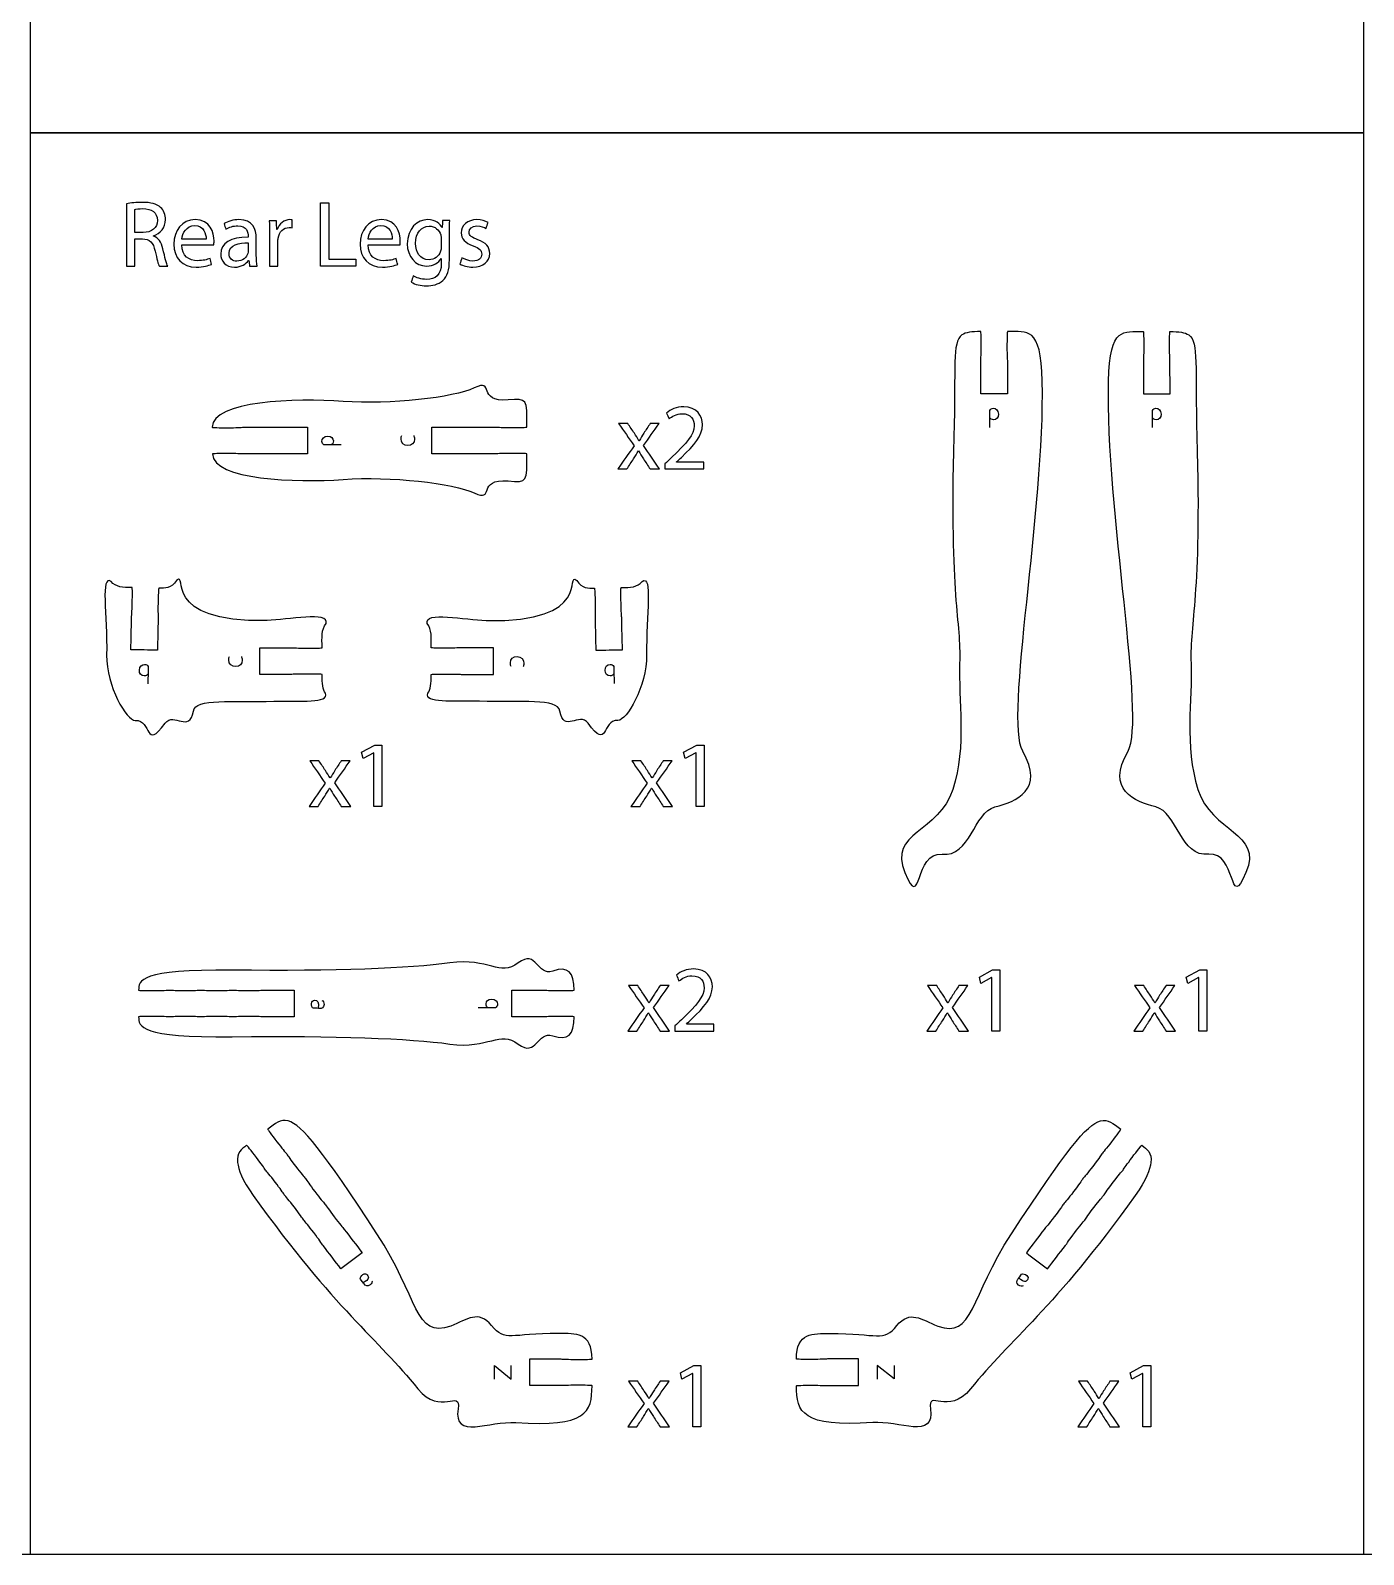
# Model space of a CAD drawing. Extents: x 0 to 710, y 0 to 350.
# Drawn here: x 440 to 590, y 0.4 to 171.9 of the extents above; entities that cross this region are included whole.
import ezdxf

# ---------------------------------------------------------------- set-up
doc = ezdxf.new("R2010")
doc.units = 0
doc.header["$MEASUREMENT"] = 0
doc.layers.add('DEFAULT', color=18, linetype='CONTINUOUS')

msp = doc.modelspace()

# ---------------------------------------------------------------- linework, layer by layer
at = {"layer": 'DEFAULT', "color": 18}
for points in [[(710, 0.35), (0, 0.35), (0, 350.35), (710, 350.35)], [(590, 160.35), (440, 160.35), (440, 350.35), (590, 350.35)], [(590, 0.35), (440, 0.35), (440, 160.35), (590, 160.35)]]:
    msp.add_lwpolyline(points, close=True, dxfattribs=at)
at = {"layer": 'DEFAULT', "color": 5}
for points in [[(472.65, 152.49), (473.57, 152.49), (473.57, 146.13), (476.62, 146.13), (476.62, 145.35), (472.65, 145.35)], [(478.65, 90.57), (478.63, 90.57), (477.44, 89.93), (477.26, 90.64), (478.76, 91.44), (479.55, 91.44), (479.55, 84.56), (478.65, 84.56)], [(514.89, 90.57), (514.86, 90.57), (513.67, 89.93), (513.49, 90.64), (514.99, 91.44), (515.79, 91.44), (515.79, 84.56), (514.89, 84.56)], [(548.16, 65.28), (548.14, 65.28), (546.95, 64.63), (546.77, 65.34), (548.27, 66.15), (549.06, 66.15), (549.06, 59.27), (548.16, 59.27)], [(571.46, 65.28), (571.44, 65.28), (570.24, 64.63), (570.06, 65.34), (571.57, 66.15), (572.36, 66.15), (572.36, 59.27), (571.46, 59.27)], [(514.53, 20.74), (514.51, 20.74), (513.31, 20.1), (513.13, 20.81), (514.64, 21.61), (515.43, 21.61), (515.43, 14.73), (514.53, 14.73)], [(565.15, 20.74), (565.13, 20.74), (563.93, 20.1), (563.76, 20.81), (565.26, 21.61), (566.05, 21.61), (566.05, 14.73), (565.15, 14.73)]]:
    msp.add_lwpolyline(points, close=True, dxfattribs=at)
at = {"layer": 'DEFAULT', "color": 18}
for points in [[(492.2, 20.09), (492.2, 21.61), (494.1, 20.09), (494.1, 21.62)], [(537.18, 21.62), (537.18, 20.11), (535.28, 21.62), (535.28, 20.09)]]:
    msp.add_lwpolyline(points, dxfattribs=at)
at = {"layer": 'DEFAULT', "color": 5}
for points, knots in [([(450.8, 152.39), (451.27, 152.49), (451.94, 152.54), (452.57, 152.54), (453.56, 152.54), (454.19, 152.36), (454.64, 151.96), (455, 151.64), (455.2, 151.15), (455.2, 150.6), (455.2, 149.66), (454.6, 149.04), (453.85, 148.78), (453.85, 148.77), (453.85, 148.76), (453.85, 148.75), (454.4, 148.56), (454.73, 148.05), (454.9, 147.31), (455.13, 146.32), (455.3, 145.63), (455.45, 145.35), (455.13, 145.35), (454.82, 145.35), (454.5, 145.35), (454.38, 145.55), (454.22, 146.17), (454.02, 147.06), (453.81, 148.04), (453.43, 148.41), (452.59, 148.44), (452.3, 148.44), (452.01, 148.44), (451.73, 148.44), (451.73, 147.41), (451.73, 146.38), (451.73, 145.35), (451.42, 145.35), (451.11, 145.35), (450.8, 145.35), (450.8, 147.7), (450.8, 150.04), (450.8, 152.39)], [19.949, 19.949, 19.949, 19.949, 20.949, 20.949, 20.949, 21.949, 21.949, 21.949, 22.949, 22.949, 22.949, 23.949, 23.949, 23.949, 24.038, 24.038, 24.038, 25.038, 25.038, 25.038, 26.038, 26.038, 26.038, 28.739, 28.739, 28.739, 29.739, 29.739, 29.739, 30.739, 30.739, 30.739, 33.199, 33.199, 33.199, 41.959, 41.959, 41.959, 44.569, 44.569, 44.569, 64.518, 64.518, 64.518, 64.518]), ([(451.73, 149.14), (452.04, 149.14), (452.35, 149.14), (452.67, 149.14), (453.65, 149.14), (454.28, 149.68), (454.28, 150.5), (454.28, 151.42), (453.61, 151.82), (452.64, 151.83), (452.19, 151.83), (451.87, 151.79), (451.73, 151.74), (451.73, 150.88), (451.73, 150.01), (451.73, 149.14)], [7.38, 7.38, 7.38, 7.38, 10.05, 10.05, 10.05, 11.05, 11.05, 11.05, 12.05, 12.05, 12.05, 13.05, 13.05, 13.05, 20.43, 20.43, 20.43, 20.43]), ([(457.03, 147.74), (457.05, 146.49), (457.85, 145.97), (458.78, 145.97), (459.45, 145.97), (459.85, 146.08), (460.2, 146.23), (460.26, 146.01), (460.31, 145.79), (460.36, 145.56), (460.03, 145.42), (459.47, 145.25), (458.66, 145.25), (457.08, 145.25), (456.14, 146.28), (456.14, 147.83), (456.14, 149.37), (457.05, 150.59), (458.54, 150.59), (460.21, 150.59), (460.66, 149.12), (460.66, 148.18), (460.66, 147.99), (460.64, 147.84), (460.63, 147.74), (459.43, 147.74), (458.23, 147.74), (457.03, 147.74)], [10.2, 10.2, 10.2, 10.2, 11.2, 11.2, 11.2, 12.2, 12.2, 12.2, 14.142833, 14.142833, 14.142833, 15.142833, 15.142833, 15.142833, 16.142833, 16.142833, 16.142833, 17.142833, 17.142833, 17.142833, 18.142833, 18.142833, 18.142833, 19.142833, 19.142833, 19.142833, 29.342833, 29.342833, 29.342833, 29.342833]), ([(459.76, 148.41), (459.77, 149), (459.51, 149.92), (458.47, 149.92), (457.52, 149.92), (457.11, 149.06), (457.04, 148.41), (457.94, 148.41), (458.85, 148.41), (459.76, 148.41)], [7.71, 7.71, 7.71, 7.71, 8.71, 8.71, 8.71, 9.71, 9.71, 9.71, 17.42, 17.42, 17.42, 17.42]), ([(464.65, 145.35), (464.62, 145.57), (464.6, 145.78), (464.57, 146), (464.56, 146), (464.55, 146), (464.54, 146), (464.26, 145.6), (463.71, 145.24), (462.97, 145.24), (461.94, 145.24), (461.41, 145.97), (461.41, 146.71), (461.41, 147.95), (462.51, 148.62), (464.49, 148.61), (464.49, 148.65), (464.49, 148.68), (464.49, 148.72), (464.49, 149.14), (464.37, 149.9), (463.32, 149.9), (462.85, 149.9), (462.35, 149.76), (461.99, 149.52), (461.92, 149.73), (461.85, 149.93), (461.78, 150.14), (462.2, 150.41), (462.82, 150.59), (463.46, 150.59), (465.03, 150.59), (465.41, 149.52), (465.41, 148.5), (465.41, 147.86), (465.41, 147.22), (465.41, 146.58), (465.41, 146.14), (465.43, 145.7), (465.49, 145.35), (465.21, 145.35), (464.93, 145.35), (464.65, 145.35)], [0, 0, 0, 0, 1.84201, 1.84201, 1.84201, 1.93201, 1.93201, 1.93201, 2.93201, 2.93201, 2.93201, 3.93201, 3.93201, 3.93201, 4.93201, 4.93201, 4.93201, 5.23301, 5.23301, 5.23301, 6.23301, 6.23301, 6.23301, 7.23301, 7.23301, 7.23301, 9.073227, 9.073227, 9.073227, 10.073227, 10.073227, 10.073227, 11.073227, 11.073227, 11.073227, 16.503227, 16.503227, 16.503227, 17.503227, 17.503227, 17.503227, 19.903227, 19.903227, 19.903227, 19.903227]), ([(466.91, 148.88), (466.91, 149.48), (466.9, 150), (466.87, 150.47), (467.14, 150.47), (467.41, 150.47), (467.68, 150.47), (467.69, 150.14), (467.71, 149.8), (467.72, 149.47), (467.73, 149.47), (467.74, 149.47), (467.76, 149.47), (467.99, 150.16), (468.55, 150.59), (469.18, 150.59), (469.28, 150.59), (469.36, 150.58), (469.44, 150.56), (469.44, 150.27), (469.44, 149.97), (469.44, 149.68), (469.35, 149.7), (469.25, 149.71), (469.12, 149.71), (468.47, 149.71), (468, 149.22), (467.87, 148.52), (467.85, 148.39), (467.83, 148.24), (467.83, 148.08), (467.83, 147.17), (467.83, 146.26), (467.83, 145.35), (467.53, 145.35), (467.22, 145.35), (466.91, 145.35), (466.91, 146.53), (466.91, 147.7), (466.91, 148.88)], [9.989, 9.989, 9.989, 9.989, 10.989, 10.989, 10.989, 13.298, 13.298, 13.298, 16.148421, 16.148421, 16.148421, 16.268421, 16.268421, 16.268421, 17.268421, 17.268421, 17.268421, 18.268421, 18.268421, 18.268421, 20.759421, 20.759421, 20.759421, 21.759421, 21.759421, 21.759421, 22.759421, 22.759421, 22.759421, 23.759421, 23.759421, 23.759421, 31.498421, 31.498421, 31.498421, 34.107421, 34.107421, 34.107421, 44.096421, 44.096421, 44.096421, 44.096421]), ([(477.98, 147.74), (478, 146.49), (478.81, 145.97), (479.74, 145.97), (480.41, 145.97), (480.81, 146.08), (481.16, 146.23), (481.21, 146.01), (481.26, 145.79), (481.32, 145.56), (480.99, 145.42), (480.43, 145.25), (479.61, 145.25), (478.03, 145.25), (477.09, 146.28), (477.09, 147.83), (477.09, 149.37), (478, 150.59), (479.5, 150.59), (481.17, 150.59), (481.61, 149.12), (481.61, 148.18), (481.61, 147.99), (481.59, 147.84), (481.58, 147.74), (480.38, 147.74), (479.18, 147.74), (477.98, 147.74)], [10.199, 10.199, 10.199, 10.199, 11.199, 11.199, 11.199, 12.199, 12.199, 12.199, 14.141602, 14.141602, 14.141602, 15.141602, 15.141602, 15.141602, 16.141602, 16.141602, 16.141602, 17.141602, 17.141602, 17.141602, 18.141602, 18.141602, 18.141602, 19.141602, 19.141602, 19.141602, 29.340602, 29.340602, 29.340602, 29.340602]), ([(480.71, 148.41), (480.72, 149), (480.47, 149.92), (479.42, 149.92), (478.48, 149.92), (478.07, 149.06), (477.99, 148.41), (478.9, 148.41), (479.81, 148.41), (480.71, 148.41)], [7.709, 7.709, 7.709, 7.709, 8.709, 8.709, 8.709, 9.709, 9.709, 9.709, 17.418, 17.418, 17.418, 17.418]), ([(487.18, 150.48), (487.16, 150.1), (487.14, 149.69), (487.14, 149.07), (487.14, 148.08), (487.14, 147.08), (487.14, 146.09), (487.14, 144.92), (486.9, 144.2), (486.41, 143.75), (485.91, 143.29), (485.19, 143.14), (484.54, 143.14), (483.93, 143.14), (483.25, 143.29), (482.84, 143.56), (482.92, 143.8), (482.99, 144.04), (483.07, 144.27), (483.41, 144.06), (483.94, 143.87), (484.58, 143.87), (485.53, 143.87), (486.23, 144.37), (486.23, 145.66), (486.23, 145.85), (486.23, 146.04), (486.23, 146.23), (486.22, 146.23), (486.21, 146.23), (486.21, 146.23), (485.92, 145.75), (485.37, 145.37), (484.58, 145.37), (483.31, 145.37), (482.4, 146.45), (482.4, 147.87), (482.4, 149.61), (483.53, 150.59), (484.7, 150.59), (485.59, 150.59), (486.08, 150.13), (486.3, 149.7), (486.31, 149.7), (486.31, 149.7), (486.32, 149.7), (486.34, 149.96), (486.35, 150.22), (486.36, 150.48), (486.64, 150.48), (486.91, 150.48), (487.18, 150.48)], [2.309, 2.309, 2.309, 2.309, 3.309, 3.309, 3.309, 11.738, 11.738, 11.738, 12.738, 12.738, 12.738, 13.738, 13.738, 13.738, 14.738, 14.738, 14.738, 16.852635, 16.852635, 16.852635, 17.852635, 17.852635, 17.852635, 18.852635, 18.852635, 18.852635, 20.472635, 20.472635, 20.472635, 20.531635, 20.531635, 20.531635, 21.531635, 21.531635, 21.531635, 22.531635, 22.531635, 22.531635, 23.531635, 23.531635, 23.531635, 24.531635, 24.531635, 24.531635, 24.592635, 24.592635, 24.592635, 26.786919, 26.786919, 26.786919, 29.095919, 29.095919, 29.095919, 29.095919]), ([(486.22, 148.45), (486.22, 148.61), (486.21, 148.75), (486.16, 148.88), (485.99, 149.42), (485.54, 149.86), (484.86, 149.86), (483.97, 149.86), (483.34, 149.11), (483.34, 147.92), (483.34, 146.92), (483.84, 146.08), (484.85, 146.08), (485.42, 146.08), (485.94, 146.44), (486.14, 147.04), (486.19, 147.19), (486.22, 147.37), (486.22, 147.53), (486.22, 147.84), (486.22, 148.15), (486.22, 148.45)], [2.61, 2.61, 2.61, 2.61, 3.61, 3.61, 3.61, 4.61, 4.61, 4.61, 5.61, 5.61, 5.61, 6.61, 6.61, 6.61, 7.61, 7.61, 7.61, 8.61, 8.61, 8.61, 11.22, 11.22, 11.22, 11.22]), ([(488.55, 146.31), (488.83, 146.13), (489.32, 145.93), (489.78, 145.93), (490.46, 145.93), (490.78, 146.27), (490.78, 146.7), (490.78, 147.14), (490.51, 147.38), (489.82, 147.64), (488.9, 147.97), (488.47, 148.47), (488.47, 149.09), (488.47, 149.91), (489.14, 150.59), (490.24, 150.59), (490.76, 150.59), (491.21, 150.44), (491.5, 150.27), (491.42, 150.05), (491.34, 149.82), (491.26, 149.6), (491.06, 149.72), (490.69, 149.89), (490.22, 149.89), (489.67, 149.89), (489.36, 149.58), (489.36, 149.19), (489.36, 148.77), (489.67, 148.58), (490.33, 148.33), (491.22, 147.99), (491.68, 147.54), (491.68, 146.78), (491.68, 145.88), (490.98, 145.25), (489.76, 145.25), (489.2, 145.25), (488.68, 145.38), (488.32, 145.6), (488.4, 145.83), (488.48, 146.07), (488.55, 146.31)], [2.115585, 2.115585, 2.115585, 2.115585, 3.115585, 3.115585, 3.115585, 4.115585, 4.115585, 4.115585, 5.115585, 5.115585, 5.115585, 6.115585, 6.115585, 6.115585, 7.115585, 7.115585, 7.115585, 8.115585, 8.115585, 8.115585, 10.145531, 10.145531, 10.145531, 11.145531, 11.145531, 11.145531, 12.145531, 12.145531, 12.145531, 13.145531, 13.145531, 13.145531, 14.145531, 14.145531, 14.145531, 15.145531, 15.145531, 15.145531, 16.145531, 16.145531, 16.145531, 18.261116, 18.261116, 18.261116, 18.261116]), ([(464.51, 147.97), (463.49, 147.99), (462.34, 147.81), (462.34, 146.81), (462.34, 146.21), (462.74, 145.92), (463.22, 145.92), (463.89, 145.92), (464.31, 146.35), (464.46, 146.78), (464.49, 146.88), (464.51, 146.98), (464.51, 147.08), (464.51, 147.37), (464.51, 147.67), (464.51, 147.97)], [2.521, 2.521, 2.521, 2.521, 3.521, 3.521, 3.521, 4.521, 4.521, 4.521, 5.521, 5.521, 5.521, 6.521, 6.521, 6.521, 9.042, 9.042, 9.042, 9.042]), ([(511.39, 122.53), (511.39, 122.72), (511.39, 122.91), (511.39, 123.1), (511.63, 123.33), (511.87, 123.57), (512.12, 123.81), (513.88, 125.48), (514.67, 126.37), (514.68, 127.4), (514.68, 128.1), (514.34, 128.75), (513.31, 128.75), (512.69, 128.75), (512.17, 128.43), (511.85, 128.17), (511.75, 128.39), (511.66, 128.6), (511.56, 128.82), (512.03, 129.23), (512.71, 129.52), (513.5, 129.52), (514.99, 129.52), (515.61, 128.51), (515.61, 127.52), (515.61, 126.25), (514.69, 125.22), (513.24, 123.83), (513.06, 123.66), (512.87, 123.49), (512.69, 123.32), (512.69, 123.31), (512.69, 123.31), (512.69, 123.3), (513.72, 123.3), (514.75, 123.3), (515.78, 123.3), (515.78, 123.04), (515.78, 122.78), (515.78, 122.53), (514.32, 122.53), (512.85, 122.53), (511.39, 122.53)], [12.449, 12.449, 12.449, 12.449, 14.07, 14.07, 14.07, 16.955308, 16.955308, 16.955308, 17.955308, 17.955308, 17.955308, 18.955308, 18.955308, 18.955308, 19.955308, 19.955308, 19.955308, 21.99619, 21.99619, 21.99619, 22.99619, 22.99619, 22.99619, 23.99619, 23.99619, 23.99619, 24.99619, 24.99619, 24.99619, 27.119941, 27.119941, 27.119941, 27.179941, 27.179941, 27.179941, 35.939941, 35.939941, 35.939941, 38.129941, 38.129941, 38.129941, 50.578941, 50.578941, 50.578941, 50.578941]), ([(507.22, 127.65), (507.46, 127.28), (507.7, 126.91), (507.95, 126.55), (508.14, 126.26), (508.3, 126), (508.47, 125.71), (508.48, 125.71), (508.49, 125.71), (508.5, 125.71), (508.67, 126.02), (508.84, 126.28), (509.01, 126.56), (509.25, 126.92), (509.49, 127.28), (509.73, 127.65), (510.06, 127.65), (510.4, 127.65), (510.73, 127.65), (510.15, 126.82), (509.57, 126), (508.99, 125.17), (509.58, 124.29), (510.18, 123.41), (510.78, 122.53), (510.43, 122.53), (510.08, 122.53), (509.73, 122.53), (509.48, 122.91), (509.23, 123.29), (508.97, 123.68), (508.77, 123.98), (508.6, 124.26), (508.42, 124.57), (508.42, 124.57), (508.41, 124.57), (508.4, 124.57), (508.23, 124.26), (508.05, 123.99), (507.86, 123.68), (507.62, 123.29), (507.37, 122.91), (507.12, 122.53), (506.78, 122.53), (506.44, 122.53), (506.1, 122.53), (506.7, 123.4), (507.31, 124.27), (507.92, 125.14), (507.34, 125.98), (506.76, 126.81), (506.18, 127.65), (506.53, 127.65), (506.87, 127.65), (507.22, 127.65)], [2.939, 2.939, 2.939, 2.939, 6.683236, 6.683236, 6.683236, 7.683236, 7.683236, 7.683236, 7.773236, 7.773236, 7.773236, 8.773236, 8.773236, 8.773236, 12.475897, 12.475897, 12.475897, 15.325897, 15.325897, 15.325897, 23.915594, 23.915594, 23.915594, 32.984762, 32.984762, 32.984762, 35.983762, 35.983762, 35.983762, 39.885461, 39.885461, 39.885461, 40.885461, 40.885461, 40.885461, 40.945461, 40.945461, 40.945461, 41.945461, 41.945461, 41.945461, 45.830865, 45.830865, 45.830865, 48.740865, 48.740865, 48.740865, 57.771287, 57.771287, 57.771287, 66.416195, 66.416195, 66.416195, 69.355195, 69.355195, 69.355195, 69.355195]), ([(472.46, 89.68), (472.71, 89.32), (472.95, 88.95), (473.19, 88.58), (473.38, 88.3), (473.54, 88.03), (473.71, 87.75), (473.72, 87.75), (473.73, 87.75), (473.74, 87.75), (473.91, 88.05), (474.08, 88.32), (474.25, 88.59), (474.49, 88.96), (474.73, 89.32), (474.97, 89.68), (475.31, 89.68), (475.64, 89.68), (475.98, 89.68), (475.39, 88.86), (474.81, 88.03), (474.23, 87.21), (474.83, 86.32), (475.43, 85.44), (476.03, 84.56), (475.68, 84.56), (475.32, 84.56), (474.97, 84.56), (474.72, 84.94), (474.47, 85.33), (474.22, 85.71), (474.02, 86.01), (473.85, 86.3), (473.67, 86.6), (473.66, 86.6), (473.66, 86.6), (473.65, 86.6), (473.48, 86.3), (473.3, 86.02), (473.11, 85.71), (472.86, 85.33), (472.61, 84.94), (472.37, 84.56), (472.03, 84.56), (471.68, 84.56), (471.34, 84.56), (471.95, 85.43), (472.55, 86.3), (473.16, 87.17), (472.58, 88.01), (472, 88.85), (471.43, 89.68), (471.77, 89.68), (472.12, 89.68), (472.46, 89.68)], [0, 0, 0, 0, 3.744236, 3.744236, 3.744236, 4.744236, 4.744236, 4.744236, 4.834236, 4.834236, 4.834236, 5.834236, 5.834236, 5.834236, 9.536897, 9.536897, 9.536897, 12.386897, 12.386897, 12.386897, 20.976594, 20.976594, 20.976594, 30.045762, 30.045762, 30.045762, 33.044762, 33.044762, 33.044762, 36.947299, 36.947299, 36.947299, 37.947299, 37.947299, 37.947299, 38.007299, 38.007299, 38.007299, 39.007299, 39.007299, 39.007299, 42.893544, 42.893544, 42.893544, 45.803544, 45.803544, 45.803544, 54.833966, 54.833966, 54.833966, 63.478875, 63.478875, 63.478875, 66.417875, 66.417875, 66.417875, 66.417875]), ([(508.69, 89.68), (508.94, 89.32), (509.18, 88.95), (509.42, 88.58), (509.61, 88.3), (509.77, 88.03), (509.94, 87.75), (509.95, 87.75), (509.96, 87.75), (509.97, 87.75), (510.14, 88.05), (510.31, 88.32), (510.48, 88.59), (510.72, 88.96), (510.96, 89.32), (511.2, 89.68), (511.54, 89.68), (511.87, 89.68), (512.21, 89.68), (511.63, 88.86), (511.04, 88.03), (510.46, 87.21), (511.06, 86.32), (511.66, 85.44), (512.26, 84.56), (511.91, 84.56), (511.56, 84.56), (511.2, 84.56), (510.95, 84.94), (510.7, 85.33), (510.45, 85.71), (510.25, 86.01), (510.08, 86.3), (509.9, 86.6), (509.89, 86.6), (509.89, 86.6), (509.88, 86.6), (509.71, 86.3), (509.53, 86.02), (509.34, 85.71), (509.09, 85.33), (508.85, 84.94), (508.6, 84.56), (508.26, 84.56), (507.91, 84.56), (507.57, 84.56), (508.18, 85.43), (508.79, 86.3), (509.39, 87.17), (508.81, 88.01), (508.24, 88.85), (507.66, 89.68), (508, 89.68), (508.35, 89.68), (508.69, 89.68)], [0, 0, 0, 0, 3.743683, 3.743683, 3.743683, 4.743683, 4.743683, 4.743683, 4.833683, 4.833683, 4.833683, 5.833683, 5.833683, 5.833683, 9.536344, 9.536344, 9.536344, 12.386344, 12.386344, 12.386344, 20.975465, 20.975465, 20.975465, 30.044633, 30.044633, 30.044633, 33.044633, 33.044633, 33.044633, 36.94717, 36.94717, 36.94717, 37.94717, 37.94717, 37.94717, 38.00817, 38.00817, 38.00817, 39.00817, 39.00817, 39.00817, 42.894956, 42.894956, 42.894956, 45.803956, 45.803956, 45.803956, 54.833806, 54.833806, 54.833806, 63.478715, 63.478715, 63.478715, 66.418715, 66.418715, 66.418715, 66.418715]), ([(512.51, 59.27), (512.51, 59.46), (512.51, 59.65), (512.51, 59.84), (512.75, 60.07), (512.99, 60.31), (513.24, 60.55), (515, 62.22), (515.79, 63.11), (515.8, 64.14), (515.8, 64.84), (515.46, 65.49), (514.43, 65.49), (513.81, 65.49), (513.29, 65.17), (512.97, 64.91), (512.87, 65.13), (512.78, 65.34), (512.68, 65.56), (513.15, 65.97), (513.83, 66.26), (514.62, 66.26), (516.11, 66.26), (516.73, 65.25), (516.73, 64.26), (516.73, 62.99), (515.81, 61.97), (514.36, 60.57), (514.18, 60.4), (513.99, 60.23), (513.81, 60.06), (513.81, 60.05), (513.81, 60.05), (513.81, 60.04), (514.84, 60.04), (515.87, 60.04), (516.9, 60.04), (516.9, 59.78), (516.9, 59.52), (516.9, 59.27), (515.44, 59.27), (513.97, 59.27), (512.51, 59.27)], [12.449, 12.449, 12.449, 12.449, 14.069, 14.069, 14.069, 16.95359, 16.95359, 16.95359, 17.95359, 17.95359, 17.95359, 18.95359, 18.95359, 18.95359, 19.95359, 19.95359, 19.95359, 21.995384, 21.995384, 21.995384, 22.995384, 22.995384, 22.995384, 23.995384, 23.995384, 23.995384, 24.995384, 24.995384, 24.995384, 27.117722, 27.117722, 27.117722, 27.178722, 27.178722, 27.178722, 35.938722, 35.938722, 35.938722, 38.127722, 38.127722, 38.127722, 50.576722, 50.576722, 50.576722, 50.576722]), ([(508.34, 64.39), (508.58, 64.02), (508.82, 63.65), (509.07, 63.29), (509.26, 63), (509.42, 62.74), (509.59, 62.45), (509.6, 62.45), (509.61, 62.45), (509.62, 62.45), (509.79, 62.76), (509.96, 63.02), (510.13, 63.3), (510.37, 63.66), (510.61, 64.03), (510.85, 64.39), (511.18, 64.39), (511.52, 64.39), (511.85, 64.39), (511.27, 63.56), (510.69, 62.74), (510.11, 61.91), (510.71, 61.03), (511.3, 60.15), (511.9, 59.27), (511.55, 59.27), (511.2, 59.27), (510.85, 59.27), (510.6, 59.65), (510.35, 60.04), (510.09, 60.42), (509.89, 60.72), (509.72, 61), (509.54, 61.31), (509.54, 61.31), (509.53, 61.31), (509.52, 61.31), (509.35, 61), (509.17, 60.73), (508.98, 60.42), (508.74, 60.04), (508.49, 59.65), (508.24, 59.27), (507.9, 59.27), (507.56, 59.27), (507.22, 59.27), (507.82, 60.14), (508.43, 61.01), (509.04, 61.88), (508.46, 62.72), (507.88, 63.55), (507.3, 64.39), (507.65, 64.39), (507.99, 64.39), (508.34, 64.39)], [0, 0, 0, 0, 3.743683, 3.743683, 3.743683, 4.743683, 4.743683, 4.743683, 4.833683, 4.833683, 4.833683, 5.833683, 5.833683, 5.833683, 9.536344, 9.536344, 9.536344, 12.386344, 12.386344, 12.386344, 20.975465, 20.975465, 20.975465, 30.044633, 30.044633, 30.044633, 33.044633, 33.044633, 33.044633, 36.94717, 36.94717, 36.94717, 37.94717, 37.94717, 37.94717, 38.00817, 38.00817, 38.00817, 39.00817, 39.00817, 39.00817, 42.894956, 42.894956, 42.894956, 45.803956, 45.803956, 45.803956, 54.833806, 54.833806, 54.833806, 63.478715, 63.478715, 63.478715, 66.418715, 66.418715, 66.418715, 66.418715]), ([(541.97, 64.39), (542.21, 64.02), (542.46, 63.65), (542.7, 63.29), (542.89, 63), (543.05, 62.74), (543.22, 62.45), (543.23, 62.45), (543.24, 62.45), (543.25, 62.45), (543.42, 62.76), (543.59, 63.02), (543.76, 63.3), (544, 63.66), (544.24, 64.03), (544.48, 64.39), (544.81, 64.39), (545.15, 64.39), (545.49, 64.39), (544.9, 63.56), (544.32, 62.74), (543.74, 61.91), (544.34, 61.03), (544.94, 60.15), (545.54, 59.27), (545.18, 59.27), (544.83, 59.27), (544.48, 59.27), (544.23, 59.65), (543.98, 60.04), (543.73, 60.42), (543.53, 60.72), (543.36, 61), (543.18, 61.31), (543.17, 61.31), (543.16, 61.31), (543.16, 61.31), (542.99, 61), (542.81, 60.73), (542.62, 60.42), (542.37, 60.04), (542.12, 59.65), (541.88, 59.27), (541.53, 59.27), (541.19, 59.27), (540.85, 59.27), (541.46, 60.14), (542.06, 61.01), (542.67, 61.88), (542.09, 62.72), (541.51, 63.55), (540.93, 64.39), (541.28, 64.39), (541.63, 64.39), (541.97, 64.39)], [0, 0, 0, 0, 3.744236, 3.744236, 3.744236, 4.744236, 4.744236, 4.744236, 4.834236, 4.834236, 4.834236, 5.834236, 5.834236, 5.834236, 9.536897, 9.536897, 9.536897, 12.386897, 12.386897, 12.386897, 20.976594, 20.976594, 20.976594, 30.045762, 30.045762, 30.045762, 33.044762, 33.044762, 33.044762, 36.947299, 36.947299, 36.947299, 37.947299, 37.947299, 37.947299, 38.007299, 38.007299, 38.007299, 39.007299, 39.007299, 39.007299, 42.893544, 42.893544, 42.893544, 45.803544, 45.803544, 45.803544, 54.833966, 54.833966, 54.833966, 63.478875, 63.478875, 63.478875, 66.417875, 66.417875, 66.417875, 66.417875]), ([(565.27, 64.39), (565.51, 64.02), (565.76, 63.65), (566, 63.29), (566.19, 63), (566.35, 62.74), (566.52, 62.45), (566.53, 62.45), (566.54, 62.45), (566.55, 62.45), (566.72, 62.76), (566.89, 63.02), (567.06, 63.3), (567.3, 63.66), (567.54, 64.03), (567.78, 64.39), (568.11, 64.39), (568.45, 64.39), (568.78, 64.39), (568.2, 63.56), (567.62, 62.74), (567.04, 61.91), (567.64, 61.03), (568.24, 60.15), (568.84, 59.27), (568.48, 59.27), (568.13, 59.27), (567.78, 59.27), (567.53, 59.65), (567.28, 60.04), (567.03, 60.42), (566.82, 60.72), (566.66, 61), (566.48, 61.31), (566.47, 61.31), (566.46, 61.31), (566.45, 61.31), (566.29, 61), (566.1, 60.73), (565.91, 60.42), (565.67, 60.04), (565.42, 59.65), (565.17, 59.27), (564.83, 59.27), (564.49, 59.27), (564.15, 59.27), (564.75, 60.14), (565.36, 61.01), (565.97, 61.88), (565.39, 62.72), (564.81, 63.55), (564.23, 64.39), (564.58, 64.39), (564.92, 64.39), (565.27, 64.39)], [0, 0, 0, 0, 3.743683, 3.743683, 3.743683, 4.743683, 4.743683, 4.743683, 4.833683, 4.833683, 4.833683, 5.833683, 5.833683, 5.833683, 9.536344, 9.536344, 9.536344, 12.386344, 12.386344, 12.386344, 20.975465, 20.975465, 20.975465, 30.044633, 30.044633, 30.044633, 33.044633, 33.044633, 33.044633, 36.94717, 36.94717, 36.94717, 37.94717, 37.94717, 37.94717, 38.00817, 38.00817, 38.00817, 39.00817, 39.00817, 39.00817, 42.894956, 42.894956, 42.894956, 45.803956, 45.803956, 45.803956, 54.833806, 54.833806, 54.833806, 63.478715, 63.478715, 63.478715, 66.418715, 66.418715, 66.418715, 66.418715]), ([(508.34, 19.85), (508.58, 19.49), (508.82, 19.12), (509.07, 18.75), (509.26, 18.47), (509.42, 18.2), (509.59, 17.92), (509.6, 17.92), (509.61, 17.92), (509.62, 17.92), (509.79, 18.22), (509.96, 18.49), (510.13, 18.76), (510.37, 19.13), (510.61, 19.49), (510.85, 19.85), (511.18, 19.85), (511.52, 19.85), (511.85, 19.85), (511.27, 19.03), (510.69, 18.2), (510.11, 17.38), (510.71, 16.49), (511.3, 15.61), (511.9, 14.73), (511.55, 14.73), (511.2, 14.73), (510.85, 14.73), (510.6, 15.12), (510.35, 15.5), (510.09, 15.88), (509.89, 16.18), (509.72, 16.47), (509.54, 16.77), (509.54, 16.77), (509.53, 16.77), (509.52, 16.77), (509.35, 16.47), (509.17, 16.19), (508.98, 15.88), (508.74, 15.5), (508.49, 15.12), (508.24, 14.73), (507.9, 14.73), (507.56, 14.73), (507.22, 14.73), (507.82, 15.6), (508.43, 16.47), (509.04, 17.35), (508.46, 18.18), (507.88, 19.02), (507.3, 19.85), (507.65, 19.85), (507.99, 19.85), (508.34, 19.85)], [0, 0, 0, 0, 3.743683, 3.743683, 3.743683, 4.743683, 4.743683, 4.743683, 4.833683, 4.833683, 4.833683, 5.833683, 5.833683, 5.833683, 9.536344, 9.536344, 9.536344, 12.386344, 12.386344, 12.386344, 20.975465, 20.975465, 20.975465, 30.044633, 30.044633, 30.044633, 33.044633, 33.044633, 33.044633, 36.94717, 36.94717, 36.94717, 37.94717, 37.94717, 37.94717, 38.00817, 38.00817, 38.00817, 39.00817, 39.00817, 39.00817, 42.894956, 42.894956, 42.894956, 45.803956, 45.803956, 45.803956, 54.833806, 54.833806, 54.833806, 63.478715, 63.478715, 63.478715, 66.418715, 66.418715, 66.418715, 66.418715]), ([(558.96, 19.85), (559.2, 19.49), (559.45, 19.12), (559.69, 18.75), (559.88, 18.47), (560.04, 18.2), (560.21, 17.92), (560.22, 17.92), (560.23, 17.92), (560.24, 17.92), (560.41, 18.22), (560.58, 18.49), (560.75, 18.76), (560.99, 19.13), (561.23, 19.49), (561.47, 19.85), (561.8, 19.85), (562.14, 19.85), (562.47, 19.85), (561.89, 19.03), (561.31, 18.2), (560.73, 17.38), (561.33, 16.49), (561.93, 15.61), (562.53, 14.73), (562.17, 14.73), (561.82, 14.73), (561.47, 14.73), (561.22, 15.12), (560.97, 15.5), (560.72, 15.88), (560.52, 16.18), (560.35, 16.47), (560.17, 16.77), (560.16, 16.77), (560.15, 16.77), (560.15, 16.77), (559.98, 16.47), (559.8, 16.19), (559.61, 15.88), (559.36, 15.5), (559.11, 15.12), (558.87, 14.73), (558.52, 14.73), (558.18, 14.73), (557.84, 14.73), (558.45, 15.6), (559.05, 16.47), (559.66, 17.35), (559.08, 18.18), (558.5, 19.02), (557.92, 19.85), (558.27, 19.85), (558.62, 19.85), (558.96, 19.85)], [0, 0, 0, 0, 3.743683, 3.743683, 3.743683, 4.743683, 4.743683, 4.743683, 4.833683, 4.833683, 4.833683, 5.833683, 5.833683, 5.833683, 9.536344, 9.536344, 9.536344, 12.386344, 12.386344, 12.386344, 20.975465, 20.975465, 20.975465, 30.044633, 30.044633, 30.044633, 33.044633, 33.044633, 33.044633, 36.94717, 36.94717, 36.94717, 37.94717, 37.94717, 37.94717, 38.00817, 38.00817, 38.00817, 39.00817, 39.00817, 39.00817, 42.894956, 42.894956, 42.894956, 45.803956, 45.803956, 45.803956, 54.833806, 54.833806, 54.833806, 63.478715, 63.478715, 63.478715, 66.418715, 66.418715, 66.418715, 66.418715])]:
    msp.add_open_spline(points, degree=3, knots=knots, dxfattribs=at)
at = {"layer": 'DEFAULT', "color": 1}
for points, knots in [([(553.85, 132.4), (554.18, 118.01), (549.59, 94.37), (551.65, 90.78), (554.17, 86.41), (550.91, 85.1), (548.53, 84.49), (546.15, 83.89), (545.72, 78.8), (542.58, 79.17), (539.43, 79.54), (540.32, 72.53), (538.39, 77.1), (536.44, 81.65), (542.25, 81.6), (543.8, 86.47), (545.35, 91.34), (544.41, 96.64), (544.55, 100.65), (544.73, 105.56), (543.37, 107.82), (543.91, 126.15), (544.14, 134.13), (543.67, 136.76), (544.81, 137.61), (545.24, 137.93), (545.91, 137.99), (546.93, 137.99), (546.96, 137.99), (546.98, 137.21), (546.98, 136.24), (546.98, 135.27), (546.93, 134.76), (546.93, 134.49), (546.93, 133.32), (546.93, 132.16), (546.93, 130.99), (547.93, 130.99), (548.93, 130.99), (549.93, 130.99), (549.93, 132.16), (549.93, 133.32), (549.93, 134.49), (549.93, 134.76), (549.88, 135.27), (549.88, 136.24), (549.88, 137.2), (549.91, 137.97), (549.93, 137.99), (551.08, 137.99), (551.99, 138.1), (552.66, 137.54), (553.36, 136.93), (553.78, 135.55), (553.85, 132.4)], [1, 1, 1, 1, 2, 2, 2, 3, 3, 3, 4, 4, 4, 5, 5, 5, 6, 6, 6, 7, 7, 7, 8, 8, 8, 9, 9, 9, 10, 10, 10, 11, 11, 11, 12, 12, 12, 21.922001, 21.922001, 21.922001, 30.419001, 30.419001, 30.419001, 40.341003, 40.341003, 40.341003, 41.341003, 41.341003, 41.341003, 42.341003, 42.341003, 42.341003, 43.341003, 43.341003, 43.341003, 44.341003, 44.341003, 44.341003, 44.341003]), ([(561.31, 132.4), (560.97, 118.01), (565.57, 94.37), (563.5, 90.78), (560.99, 86.41), (564.25, 85.1), (566.63, 84.49), (569.01, 83.89), (569.43, 78.8), (572.58, 79.17), (575.73, 79.54), (574.83, 72.53), (576.77, 77.1), (578.71, 81.65), (572.91, 81.6), (571.36, 86.47), (569.81, 91.34), (570.75, 96.64), (570.6, 100.65), (570.42, 105.56), (571.79, 107.82), (571.25, 126.15), (571.02, 134.13), (571.48, 136.76), (570.35, 137.61), (569.91, 137.93), (569.25, 137.99), (568.22, 137.99), (568.19, 137.99), (568.17, 137.21), (568.17, 136.24), (568.18, 135.27), (568.23, 134.76), (568.22, 134.49), (568.22, 133.32), (568.23, 132.16), (568.23, 130.99), (567.23, 130.99), (566.23, 130.99), (565.23, 130.99), (565.23, 132.16), (565.23, 133.32), (565.23, 134.49), (565.23, 134.76), (565.28, 135.27), (565.27, 136.24), (565.27, 137.2), (565.25, 137.97), (565.22, 137.99), (564.08, 137.99), (563.16, 138.1), (562.5, 137.54), (561.79, 136.93), (561.38, 135.55), (561.31, 132.4)], [1, 1, 1, 1, 2, 2, 2, 3, 3, 3, 4, 4, 4, 5, 5, 5, 6, 6, 6, 7, 7, 7, 8, 8, 8, 9, 9, 9, 10, 10, 10, 11, 11, 11, 12, 12, 12, 21.922001, 21.922001, 21.922001, 30.419001, 30.419001, 30.419001, 40.341003, 40.341003, 40.341003, 41.341003, 41.341003, 41.341003, 42.341003, 42.341003, 42.341003, 43.341003, 43.341003, 43.341003, 44.341003, 44.341003, 44.341003, 44.341003]), ([(489.94, 119.83), (487.57, 120.95), (480.51, 121.73), (475.18, 121.35), (469.89, 120.98), (460.57, 121.27), (460.47, 124.22), (460.47, 124.25), (461.25, 124.27), (462.22, 124.27), (463.18, 124.27), (463.69, 124.22), (463.97, 124.22), (466.37, 124.22), (468.76, 124.22), (471.16, 124.23), (471.16, 125.23), (471.16, 126.23), (471.16, 127.22), (468.76, 127.22), (466.36, 127.22), (463.96, 127.22), (463.69, 127.22), (463.18, 127.17), (462.21, 127.17), (461.25, 127.17), (460.46, 127.19), (460.46, 127.22), (460.46, 130.22), (469.85, 130.51), (475.18, 130.13), (480.5, 129.76), (487.57, 130.54), (489.94, 131.66), (492.3, 132.78), (490.16, 130.01), (493.75, 130.3), (495.94, 130.48), (495.87, 130.44), (495.85, 127.24), (495.85, 127.21), (495.06, 127.19), (494.1, 127.19), (493.13, 127.19), (492.62, 127.24), (492.35, 127.24), (489.95, 127.24), (487.55, 127.24), (485.16, 127.24), (485.16, 126.24), (485.16, 125.24), (485.16, 124.24), (487.56, 124.24), (489.95, 124.24), (492.35, 124.24), (492.62, 124.24), (493.13, 124.29), (494.1, 124.29), (495.07, 124.29), (495.85, 124.27), (495.85, 124.24), (495.88, 121.04), (495.95, 121.01), (493.75, 121.18), (490.16, 121.47), (492.31, 118.71), (489.94, 119.83)], [1, 1, 1, 1, 2, 2, 2, 3, 3, 3, 4, 4, 4, 5, 5, 5, 25.402002, 25.402002, 25.402002, 33.902008, 33.902008, 33.902008, 54.304011, 54.304011, 54.304011, 55.304011, 55.304011, 55.304011, 56.304011, 56.304011, 56.304011, 57.304011, 57.304011, 57.304011, 58.304011, 58.304011, 58.304011, 59.304011, 59.304011, 59.304011, 60.304011, 60.304011, 60.304011, 61.304011, 61.304011, 61.304011, 62.304011, 62.304011, 62.304011, 82.684013, 82.684013, 82.684013, 91.184018, 91.184018, 91.184018, 111.56502, 111.56502, 111.56502, 112.56502, 112.56502, 112.56502, 113.56502, 113.56502, 113.56502, 114.56502, 114.56502, 114.56502, 115.56502, 115.56502, 115.56502, 115.56502]), ([(473.26, 105.13), (472.7, 104.46), (472.81, 103.55), (472.81, 102.4), (472.81, 102.38), (472.03, 102.35), (471.06, 102.35), (470.1, 102.36), (469.58, 102.41), (469.31, 102.4), (468.14, 102.41), (466.98, 102.41), (465.81, 102.41), (465.81, 101.41), (465.81, 100.41), (465.81, 99.41), (466.98, 99.41), (468.14, 99.41), (469.31, 99.41), (469.58, 99.41), (470.1, 99.46), (471.06, 99.45), (472.03, 99.45), (472.81, 99.43), (472.81, 99.4), (472.81, 98.38), (472.87, 97.71), (473.2, 97.28), (473.58, 96.12), (470.46, 96.45), (467.37, 96.38), (462.7, 96.28), (458.56, 96.72), (458.33, 95.29), (457.91, 92.72), (456.13, 95.24), (455.16, 93.92), (452.81, 90.73), (453.71, 94.31), (451.79, 94.23), (450.85, 94.19), (448.51, 98.09), (448.57, 101.58), (448.65, 106.16), (447.83, 110.69), (449.08, 109.88), (449.59, 109.18), (450.39, 109.21), (451.44, 109.19), (451.47, 109.15), (451.47, 108.38), (451.45, 107.44), (451.43, 106.47), (451.37, 105.96), (451.37, 105.69), (451.34, 104.52), (451.32, 103.36), (451.29, 102.19), (452.29, 102.17), (453.29, 102.15), (454.29, 102.13), (454.31, 103.3), (454.34, 104.46), (454.36, 105.63), (454.37, 105.9), (454.33, 106.41), (454.35, 107.38), (454.37, 108.33), (454.41, 109.1), (454.44, 109.12), (455.12, 109.11), (455.85, 109.04), (456.43, 109.99), (457.83, 111.06), (454.45, 105.19), (466.64, 105.48), (468.93, 105.53), (473.68, 106.58), (473.26, 105.13)], [1, 1, 1, 1, 2, 2, 2, 3, 3, 3, 4, 4, 4, 13.923001, 13.923001, 13.923001, 22.420001, 22.420001, 22.420001, 32.343003, 32.343003, 32.343003, 33.343003, 33.343003, 33.343003, 34.343003, 34.343003, 34.343003, 35.343003, 35.343003, 35.343003, 36.343003, 36.343003, 36.343003, 37.343003, 37.343003, 37.343003, 38.343003, 38.343003, 38.343003, 39.343003, 39.343003, 39.343003, 40.343003, 40.343003, 40.343003, 41.343003, 41.343003, 41.343003, 42.343003, 42.343003, 42.343003, 43.343003, 43.343003, 43.343003, 44.343003, 44.343003, 44.343003, 54.258248, 54.258248, 54.258248, 62.757968, 62.757968, 62.757968, 72.681065, 72.681065, 72.681065, 73.681065, 73.681065, 73.681065, 74.681065, 74.681065, 74.681065, 75.681065, 75.681065, 75.681065, 76.681065, 76.681065, 76.681065, 77.681065, 77.681065, 77.681065, 77.681065]), ([(484.64, 105.13), (485.2, 104.46), (485.08, 103.55), (485.09, 102.4), (485.09, 102.38), (485.87, 102.35), (486.84, 102.35), (487.8, 102.36), (488.31, 102.41), (488.59, 102.4), (489.75, 102.41), (490.92, 102.41), (492.09, 102.41), (492.09, 101.41), (492.09, 100.41), (492.09, 99.41), (490.92, 99.41), (489.75, 99.41), (488.59, 99.41), (488.32, 99.41), (487.8, 99.46), (486.84, 99.45), (485.87, 99.45), (485.09, 99.43), (485.08, 99.4), (485.09, 98.38), (485.02, 97.71), (484.7, 97.28), (484.32, 96.12), (487.44, 96.45), (490.53, 96.38), (495.2, 96.28), (499.34, 96.72), (499.57, 95.29), (499.99, 92.72), (501.77, 95.24), (502.74, 93.92), (505.09, 90.73), (504.19, 94.31), (506.11, 94.23), (507.05, 94.19), (509.39, 98.09), (509.33, 101.58), (509.25, 106.16), (510.07, 110.69), (508.82, 109.88), (508.31, 109.18), (507.51, 109.21), (506.46, 109.19), (506.43, 109.15), (506.43, 108.38), (506.45, 107.44), (506.47, 106.47), (506.53, 105.96), (506.53, 105.69), (506.56, 104.52), (506.58, 103.36), (506.61, 102.19), (505.61, 102.17), (504.61, 102.15), (503.61, 102.13), (503.59, 103.3), (503.56, 104.46), (503.54, 105.63), (503.53, 105.9), (503.57, 106.41), (503.55, 107.38), (503.53, 108.33), (503.49, 109.1), (503.46, 109.12), (502.78, 109.11), (502.05, 109.04), (501.47, 109.99), (500.07, 111.06), (503.45, 105.19), (491.26, 105.48), (488.96, 105.53), (484.22, 106.58), (484.64, 105.13)], [1, 1, 1, 1, 2, 2, 2, 3, 3, 3, 4, 4, 4, 13.923001, 13.923001, 13.923001, 22.420001, 22.420001, 22.420001, 32.343003, 32.343003, 32.343003, 33.343003, 33.343003, 33.343003, 34.343003, 34.343003, 34.343003, 35.343003, 35.343003, 35.343003, 36.343003, 36.343003, 36.343003, 37.343003, 37.343003, 37.343003, 38.343003, 38.343003, 38.343003, 39.343003, 39.343003, 39.343003, 40.343003, 40.343003, 40.343003, 41.343003, 41.343003, 41.343003, 42.343003, 42.343003, 42.343003, 43.343003, 43.343003, 43.343003, 44.343003, 44.343003, 44.343003, 54.258248, 54.258248, 54.258248, 62.757968, 62.757968, 62.757968, 72.681065, 72.681065, 72.681065, 73.681065, 73.681065, 73.681065, 74.681065, 74.681065, 74.681065, 75.681065, 75.681065, 75.681065, 76.681065, 76.681065, 76.681065, 77.681065, 77.681065, 77.681065, 77.681065]), ([(487.17, 57.81), (482.69, 58.44), (474.39, 58.75), (462.7, 58.62), (452.27, 58.51), (452.17, 59.8), (452.17, 60.87), (452.17, 60.9), (452.95, 60.92), (453.92, 60.92), (454.89, 60.92), (455.4, 60.87), (455.67, 60.87), (455.94, 60.87), (456.45, 60.92), (457.42, 60.92), (458.39, 60.92), (458.9, 60.87), (459.17, 60.87), (459.45, 60.87), (459.97, 60.92), (460.97, 60.92), (461.96, 60.92), (462.49, 60.87), (462.77, 60.87), (463.05, 60.87), (463.57, 60.92), (464.57, 60.92), (465.56, 60.92), (466.08, 60.87), (466.36, 60.87), (467.47, 60.87), (468.57, 60.87), (469.67, 60.87), (469.67, 61.87), (469.67, 62.87), (469.67, 63.87), (468.57, 63.87), (467.47, 63.87), (466.36, 63.87), (466.08, 63.87), (465.56, 63.82), (464.57, 63.82), (463.57, 63.82), (463.05, 63.87), (462.77, 63.87), (462.49, 63.87), (461.96, 63.82), (460.97, 63.82), (459.97, 63.82), (459.45, 63.87), (459.17, 63.87), (458.9, 63.87), (458.39, 63.82), (457.42, 63.82), (456.45, 63.82), (455.94, 63.87), (455.67, 63.87), (455.4, 63.87), (454.89, 63.82), (453.92, 63.82), (452.95, 63.82), (452.17, 63.84), (452.17, 63.87), (452.17, 64.94), (452.24, 66.23), (462.7, 66.12), (474.39, 66), (482.69, 66.31), (487.17, 66.93), (491.65, 67.56), (492.76, 65.31), (494.87, 66.93), (496.99, 68.55), (497.02, 65.39), (498.76, 66.01), (500.51, 66.63), (501.17, 65.87), (501.17, 63.87), (501.17, 63.84), (500.39, 63.82), (499.42, 63.82), (498.45, 63.82), (497.94, 63.87), (497.67, 63.87), (496.5, 63.87), (495.34, 63.87), (494.17, 63.87), (494.17, 62.87), (494.17, 61.87), (494.17, 60.87), (495.34, 60.87), (496.5, 60.87), (497.67, 60.87), (497.94, 60.87), (498.45, 60.92), (499.42, 60.92), (500.39, 60.92), (501.17, 60.9), (501.17, 60.87), (501.17, 58.88), (500.51, 58.11), (498.76, 58.74), (497.02, 59.36), (496.99, 56.2), (494.87, 57.81), (492.76, 59.43), (491.65, 57.19), (487.17, 57.81)], [1, 1, 1, 1, 2, 2, 2, 3, 3, 3, 4, 4, 4, 5, 5, 5, 6, 6, 6, 7, 7, 7, 8, 8, 8, 9, 9, 9, 10, 10, 10, 11, 11, 11, 20.380005, 20.380005, 20.380005, 28.880005, 28.880005, 28.880005, 38.260011, 38.260011, 38.260011, 39.260011, 39.260011, 39.260011, 40.260011, 40.260011, 40.260011, 41.260011, 41.260011, 41.260011, 42.260011, 42.260011, 42.260011, 43.260011, 43.260011, 43.260011, 44.260011, 44.260011, 44.260011, 45.260011, 45.260011, 45.260011, 46.260011, 46.260011, 46.260011, 47.260011, 47.260011, 47.260011, 48.260011, 48.260011, 48.260011, 49.260011, 49.260011, 49.260011, 50.260011, 50.260011, 50.260011, 51.260011, 51.260011, 51.260011, 52.260011, 52.260011, 52.260011, 53.260011, 53.260011, 53.260011, 63.180011, 63.180011, 63.180011, 71.680011, 71.680011, 71.680011, 81.600011, 81.600011, 81.600011, 82.600011, 82.600011, 82.600011, 83.600011, 83.600011, 83.600011, 84.600011, 84.600011, 84.600011, 85.600011, 85.600011, 85.600011, 86.600011, 86.600011, 86.600011, 86.600011]), ([(494.61, 15.21), (491.63, 15.41), (487.57, 13.25), (488.11, 16.74), (488.47, 19.08), (486.09, 15.87), (483.6, 18.99), (479.03, 24.7), (474.33, 27.84), (465.07, 40.76), (463.82, 42.49), (463.4, 43.69), (463.3, 44.48), (463.16, 45.59), (463.77, 45.99), (464.32, 46.41), (464.35, 46.42), (464.83, 45.81), (465.42, 45.04), (466.01, 44.28), (466.28, 43.84), (466.44, 43.63), (466.61, 43.41), (466.96, 43.03), (467.54, 42.27), (468.13, 41.5), (468.4, 41.06), (468.56, 40.84), (468.73, 40.62), (469.09, 40.23), (469.7, 39.45), (470.3, 38.65), (470.58, 38.21), (470.75, 37.99), (470.92, 37.76), (471.28, 37.37), (471.88, 36.58), (472.48, 35.79), (472.76, 35.35), (472.93, 35.13), (473.6, 34.25), (474.27, 33.38), (474.94, 32.5), (475.73, 33.11), (476.53, 33.71), (477.32, 34.32), (476.65, 35.19), (475.98, 36.07), (475.31, 36.95), (475.15, 37.17), (474.78, 37.56), (474.18, 38.35), (473.58, 39.13), (473.3, 39.58), (473.13, 39.8), (472.96, 40.03), (472.6, 40.41), (472, 41.2), (471.4, 41.99), (471.12, 42.44), (470.95, 42.66), (470.78, 42.88), (470.44, 43.26), (469.85, 44.02), (469.26, 44.79), (468.99, 45.23), (468.83, 45.44), (468.66, 45.66), (468.31, 46.04), (467.72, 46.81), (467.14, 47.57), (466.68, 48.21), (466.7, 48.23), (467.54, 48.87), (468.14, 49.38), (468.98, 49.16), (470.53, 48.75), (472.87, 45.81), (478.99, 36.46), (483.65, 29.34), (483.26, 24.54), (487.29, 26.07), (489.18, 26.79), (490.4, 27.93), (491.89, 26.11), (493.43, 24.24), (493.95, 25.24), (499.46, 25.23), (501.33, 25.23), (503.2, 25.35), (503.19, 22.35), (503.19, 22.32), (502.4, 22.3), (501.44, 22.31), (500.48, 22.31), (499.96, 22.36), (499.69, 22.36), (498.53, 22.36), (497.36, 22.36), (496.19, 22.36), (496.19, 21.36), (496.19, 20.36), (496.19, 19.36), (497.36, 19.36), (498.53, 19.36), (499.69, 19.36), (499.96, 19.36), (500.47, 19.41), (501.44, 19.41), (502.41, 19.4), (503.19, 19.38), (503.19, 19.35), (503.19, 16.35), (502.54, 14.67), (494.61, 15.21)], [1, 1, 1, 1, 2, 2, 2, 3, 3, 3, 4, 4, 4, 5, 5, 5, 6, 6, 6, 7, 7, 7, 8, 8, 8, 9, 9, 9, 10, 10, 10, 11, 11, 11, 12, 12, 12, 13, 13, 13, 14, 14, 14, 23.375011, 23.375011, 23.375011, 31.867496, 31.867496, 31.867496, 41.243302, 41.243302, 41.243302, 42.243302, 42.243302, 42.243302, 43.243302, 43.243302, 43.243302, 44.243302, 44.243302, 44.243302, 45.243302, 45.243302, 45.243302, 46.243302, 46.243302, 46.243302, 47.243302, 47.243302, 47.243302, 48.243302, 48.243302, 48.243302, 49.243302, 49.243302, 49.243302, 50.243302, 50.243302, 50.243302, 51.243302, 51.243302, 51.243302, 52.243302, 52.243302, 52.243302, 53.243302, 53.243302, 53.243302, 54.243302, 54.243302, 54.243302, 55.243302, 55.243302, 55.243302, 56.243302, 56.243302, 56.243302, 57.243302, 57.243302, 57.243302, 67.171307, 67.171307, 67.171307, 75.675307, 75.675307, 75.675307, 85.59331, 85.59331, 85.59331, 86.59331, 86.59331, 86.59331, 87.59331, 87.59331, 87.59331, 88.59331, 88.59331, 88.59331, 88.59331]), ([(534.77, 15.21), (537.74, 15.41), (541.81, 13.25), (541.27, 16.74), (540.91, 19.08), (543.28, 15.87), (545.78, 18.99), (550.35, 24.7), (555.05, 27.84), (564.31, 40.76), (565.55, 42.49), (565.98, 43.69), (566.08, 44.48), (566.22, 45.59), (565.6, 45.99), (565.06, 46.41), (565.03, 46.42), (564.54, 45.81), (563.96, 45.04), (563.37, 44.28), (563.1, 43.84), (562.94, 43.63), (562.77, 43.41), (562.42, 43.03), (561.83, 42.27), (561.25, 41.5), (560.98, 41.06), (560.81, 40.84), (560.64, 40.62), (560.29, 40.23), (559.68, 39.45), (559.08, 38.65), (558.8, 38.21), (558.63, 37.99), (558.46, 37.76), (558.1, 37.37), (557.5, 36.58), (556.89, 35.79), (556.62, 35.35), (556.45, 35.13), (555.78, 34.25), (555.11, 33.38), (554.44, 32.5), (553.64, 33.11), (552.85, 33.71), (552.06, 34.32), (552.73, 35.19), (553.4, 36.07), (554.07, 36.95), (554.23, 37.17), (554.59, 37.56), (555.2, 38.35), (555.8, 39.13), (556.08, 39.58), (556.25, 39.8), (556.42, 40.03), (556.77, 40.41), (557.38, 41.2), (557.98, 41.99), (558.26, 42.44), (558.43, 42.66), (558.59, 42.88), (558.94, 43.26), (559.53, 44.02), (560.12, 44.79), (560.39, 45.23), (560.55, 45.44), (560.72, 45.66), (561.07, 46.04), (561.65, 46.81), (562.24, 47.57), (562.7, 48.21), (562.68, 48.23), (561.84, 48.87), (561.24, 49.38), (560.4, 49.16), (558.85, 48.75), (556.5, 45.81), (550.39, 36.46), (545.72, 29.34), (546.11, 24.54), (542.09, 26.07), (540.2, 26.79), (538.98, 27.93), (537.49, 26.11), (535.95, 24.24), (535.43, 25.24), (529.92, 25.23), (528.05, 25.23), (526.18, 25.35), (526.18, 22.35), (526.19, 22.32), (526.97, 22.3), (527.94, 22.31), (528.9, 22.31), (529.41, 22.36), (529.68, 22.36), (530.85, 22.36), (532.02, 22.36), (533.19, 22.36), (533.19, 21.36), (533.19, 20.36), (533.19, 19.36), (532.02, 19.36), (530.85, 19.36), (529.69, 19.36), (529.42, 19.36), (528.9, 19.41), (527.94, 19.41), (526.97, 19.4), (526.19, 19.38), (526.19, 19.35), (526.19, 16.35), (526.84, 14.67), (534.77, 15.21)], [1, 1, 1, 1, 2, 2, 2, 3, 3, 3, 4, 4, 4, 5, 5, 5, 6, 6, 6, 7, 7, 7, 8, 8, 8, 9, 9, 9, 10, 10, 10, 11, 11, 11, 12, 12, 12, 13, 13, 13, 14, 14, 14, 23.375011, 23.375011, 23.375011, 31.867496, 31.867496, 31.867496, 41.243302, 41.243302, 41.243302, 42.243302, 42.243302, 42.243302, 43.243302, 43.243302, 43.243302, 44.243302, 44.243302, 44.243302, 45.243302, 45.243302, 45.243302, 46.243302, 46.243302, 46.243302, 47.243302, 47.243302, 47.243302, 48.243302, 48.243302, 48.243302, 49.243302, 49.243302, 49.243302, 50.243302, 50.243302, 50.243302, 51.243302, 51.243302, 51.243302, 52.243302, 52.243302, 52.243302, 53.243302, 53.243302, 53.243302, 54.243302, 54.243302, 54.243302, 55.243302, 55.243302, 55.243302, 56.243302, 56.243302, 56.243302, 57.243302, 57.243302, 57.243302, 67.171307, 67.171307, 67.171307, 75.675307, 75.675307, 75.675307, 85.59331, 85.59331, 85.59331, 86.59331, 86.59331, 86.59331, 87.59331, 87.59331, 87.59331, 88.59331, 88.59331, 88.59331, 88.59331])]:
    msp.add_open_spline(points, degree=3, knots=knots, dxfattribs=at)
at = {"layer": 'DEFAULT', "color": 18}
for points, knots in [([(547.94, 127.2), (547.94, 127.2), (547.94, 129.03), (547.94, 129.13), (548.03, 129.29), (548.16, 129.36), (548.35, 129.36), (548.63, 129.36), (548.92, 129.14), (548.92, 128.7), (548.93, 128.33), (548.7, 128.07), (548.38, 128.07), (548.17, 128.07), (548.03, 128.16), (547.94, 128.3)], [0, 0, 0, 0, 1.003, 1.003, 1.003, 2.006, 2.006, 2.006, 3.009, 3.009, 3.009, 4.012, 4.012, 4.012, 5.015, 5.015, 5.015, 5.015]), ([(566.24, 127.2), (566.24, 127.2), (566.24, 129.03), (566.24, 129.13), (566.33, 129.29), (566.46, 129.36), (566.64, 129.36), (566.93, 129.36), (567.22, 129.14), (567.22, 128.7), (567.22, 128.33), (567, 128.07), (566.68, 128.07), (566.47, 128.07), (566.32, 128.16), (566.24, 128.3)], [0, 0, 0, 0, 1.003, 1.003, 1.003, 2.006, 2.006, 2.006, 3.009, 3.009, 3.009, 4.012, 4.012, 4.012, 5.015, 5.015, 5.015, 5.015]), ([(474.95, 125.23), (474.95, 125.23), (473.12, 125.24), (473.02, 125.23), (472.86, 125.33), (472.79, 125.45), (472.79, 125.64), (472.79, 125.93), (473.01, 126.22), (473.45, 126.22), (473.82, 126.22), (474.08, 125.99), (474.08, 125.68), (474.08, 125.47), (473.99, 125.32), (473.85, 125.23)], [0, 0, 0, 0, 1.003, 1.003, 1.003, 2.006, 2.006, 2.006, 3.009, 3.009, 3.009, 4.012, 4.012, 4.012, 5.015, 5.015, 5.015, 5.015]), ([(483.12, 126.3), (483.16, 126.23), (483.21, 126.08), (483.21, 125.88), (483.21, 125.45), (482.91, 125.16), (482.47, 125.16), (482.02, 125.16), (481.7, 125.47), (481.7, 125.94), (481.7, 126.1), (481.73, 126.23), (481.77, 126.31)], [0, 0, 0, 0, 1, 1, 1, 2, 2, 2, 3, 3, 3, 4, 4, 4, 4]), ([(463.73, 101.43), (463.77, 101.37), (463.82, 101.21), (463.83, 101.02), (463.84, 100.58), (463.54, 100.29), (463.1, 100.28), (462.65, 100.27), (462.32, 100.57), (462.31, 101.05), (462.31, 101.2), (462.35, 101.34), (462.38, 101.41)], [0, 0, 0, 0, 1, 1, 1, 2, 2, 2, 3, 3, 3, 4, 4, 4, 4]), ([(494.08, 100.3), (494.05, 100.37), (494, 100.52), (494.01, 100.72), (494.01, 101.16), (494.32, 101.44), (494.76, 101.43), (495.21, 101.42), (495.53, 101.1), (495.52, 100.63), (495.51, 100.48), (495.47, 100.34), (495.43, 100.27)], [0, 0, 0, 0, 1, 1, 1, 2, 2, 2, 3, 3, 3, 4, 4, 4, 4]), ([(453.23, 99.46), (453.14, 99.33), (452.99, 99.24), (452.78, 99.24), (452.46, 99.25), (452.24, 99.51), (452.25, 99.88), (452.26, 100.32), (452.56, 100.54), (452.84, 100.53), (453.03, 100.53), (453.16, 100.46), (453.25, 100.29), (453.24, 100.19), (453.21, 98.36), (453.21, 98.36)], [0, 0, 0, 0, 1.003, 1.003, 1.003, 2.006, 2.006, 2.006, 3.009, 3.009, 3.009, 4.012, 4.012, 4.012, 5.015, 5.015, 5.015, 5.015]), ([(505.65, 99.48), (505.57, 99.34), (505.42, 99.25), (505.22, 99.25), (504.9, 99.24), (504.67, 99.49), (504.66, 99.86), (504.65, 100.3), (504.94, 100.53), (505.22, 100.54), (505.41, 100.54), (505.54, 100.47), (505.64, 100.31), (505.63, 100.21), (505.68, 98.38), (505.68, 98.38)], [0, 0, 0, 0, 1.003, 1.003, 1.003, 2.006, 2.006, 2.006, 3.009, 3.009, 3.009, 4.012, 4.012, 4.012, 5.015, 5.015, 5.015, 5.015]), ([(472.79, 62.71), (472.92, 62.7), (473.03, 62.44), (473.03, 62.26), (473.01, 61.88), (472.81, 61.8), (472.52, 61.81), (472.52, 61.81), (471.92, 61.85), (471.83, 61.83), (471.68, 61.84), (471.61, 62.21), (471.62, 62.38), (471.62, 62.62), (471.8, 62.74), (471.97, 62.73), (472.25, 62.72), (472.5, 62.61), (472.37, 61.81)], [0, 0, 0, 0, 1, 1, 1, 2, 2, 2, 3, 3, 3, 4, 4, 4, 5, 5, 5, 6, 6, 6, 6]), ([(491.48, 61.88), (491.34, 61.97), (491.26, 62.12), (491.26, 62.32), (491.26, 62.64), (491.51, 62.87), (491.88, 62.86), (492.33, 62.86), (492.55, 62.58), (492.55, 62.29), (492.55, 62.1), (492.48, 61.98), (492.31, 61.88), (492.21, 61.89), (490.38, 61.88), (490.38, 61.88)], [0, 0, 0, 0, 1.003, 1.003, 1.003, 2.006, 2.006, 2.006, 3.009, 3.009, 3.009, 4.012, 4.012, 4.012, 5.015, 5.015, 5.015, 5.015]), ([(478.41, 31.17), (478.49, 31.07), (478.36, 30.82), (478.22, 30.71), (477.91, 30.47), (477.72, 30.58), (477.54, 30.81), (477.54, 30.81), (477.2, 31.29), (477.12, 31.36), (477.03, 31.47), (477.28, 31.77), (477.41, 31.87), (477.6, 32.01), (477.8, 31.95), (477.9, 31.82), (478.08, 31.59), (478.15, 31.33), (477.45, 30.93)], [0, 0, 0, 0, 1, 1, 1, 2, 2, 2, 3, 3, 3, 4, 4, 4, 5, 5, 5, 6, 6, 6, 6]), ([(551.69, 30.61), (551.62, 30.52), (551.34, 30.57), (551.19, 30.68), (550.89, 30.91), (550.94, 31.13), (551.12, 31.36), (551.12, 31.36), (551.49, 31.82), (551.53, 31.91), (551.62, 32.03), (551.97, 31.87), (552.1, 31.77), (552.29, 31.62), (552.29, 31.41), (552.18, 31.28), (552.01, 31.05), (551.78, 30.91), (551.2, 31.48)], [0, 0, 0, 0, 1, 1, 1, 2, 2, 2, 3, 3, 3, 4, 4, 4, 5, 5, 5, 6, 6, 6, 6])]:
    msp.add_open_spline(points, degree=3, knots=knots, dxfattribs=at)

doc.saveas('drawing.dxf')
